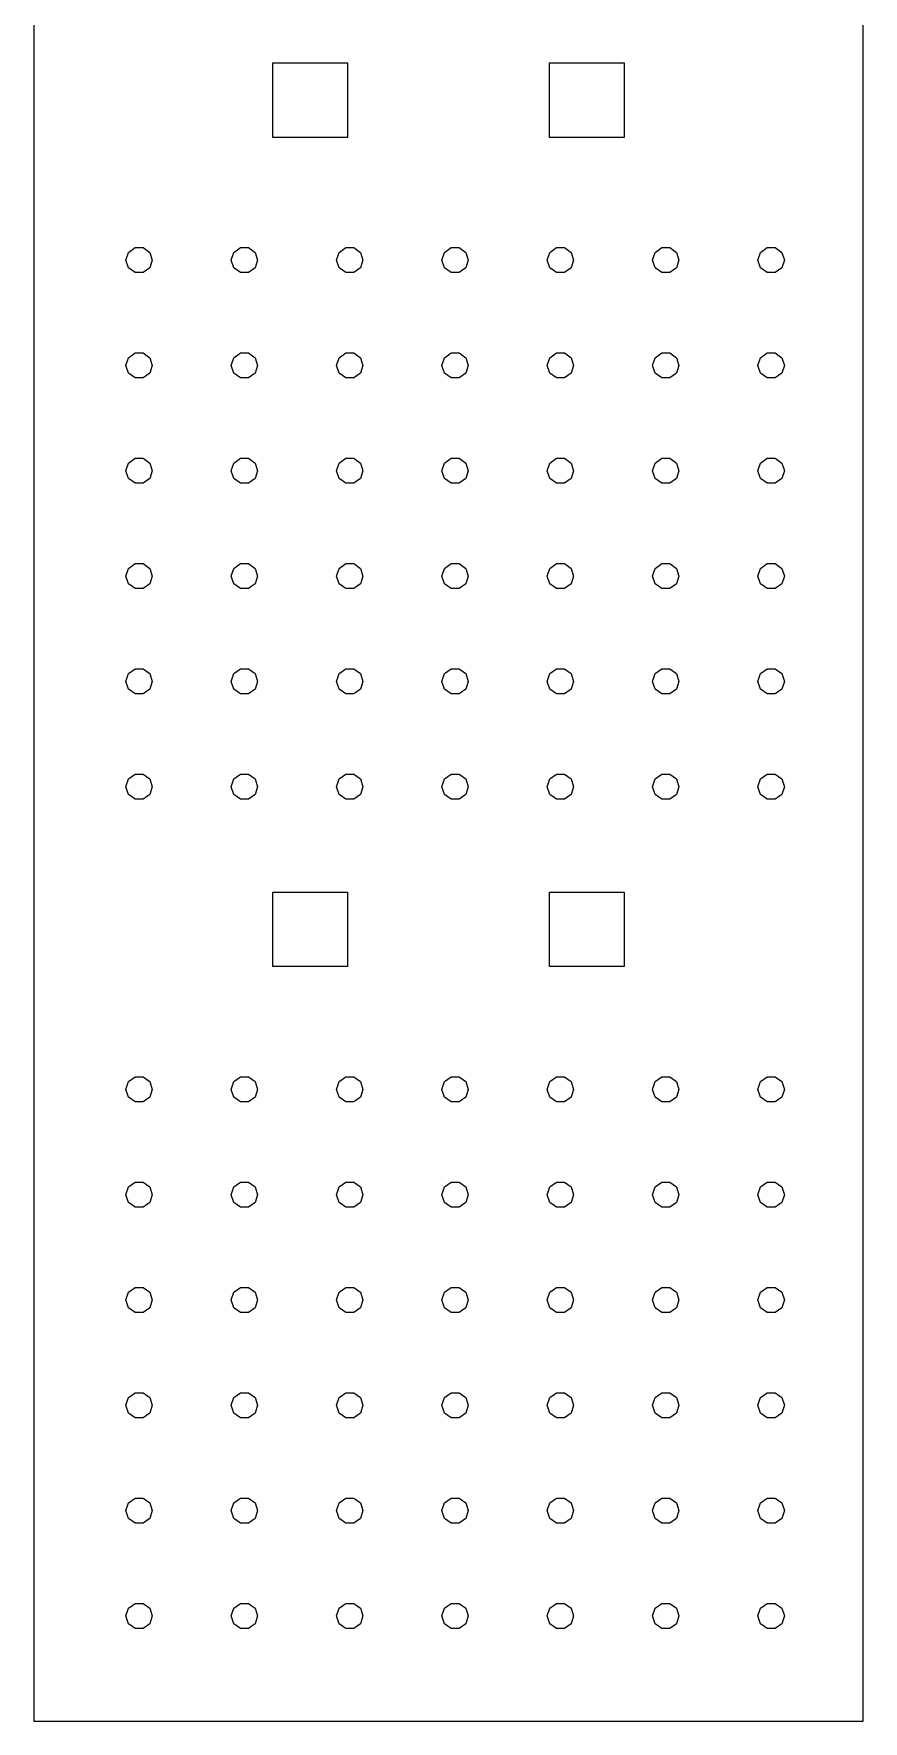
# Model space of a CAD drawing. Header units: metres. Extents: x 0 to 1158, y 0 to 1195.
# Drawn here: x 480 to 680, y 480 to 887 of the extents above; entities that cross this region are included whole.
import ezdxf

# ---------------------------------------------------------------- set-up
doc = ezdxf.new("R2010")
doc.units = ezdxf.units.M

msp = doc.modelspace()

# ---------------------------------------------------------------- linework, layer by layer
for p, q in [((480, 1180), (480, 480)), ((680, 480), (680, 1180)), ((537.667, 862), (537.667, 880)), ((537.667, 880), (555.667, 880)), ((555.667, 880), (555.667, 862)), ((604.333, 862), (604.333, 880)), ((604.333, 880), (622.333, 880)), ((622.333, 880), (622.333, 862)), ((555.667, 862), (537.667, 862)), ((622.333, 862), (604.333, 862)), ((502.831, 834.266), (504.419, 835.42)), ((504.419, 835.42), (506.381, 835.42)), ((506.381, 835.42), (507.969, 834.266)), ((528.231, 834.266), (529.819, 835.42)), ((529.819, 835.42), (531.781, 835.42)), ((531.781, 835.42), (533.369, 834.266)), ((553.631, 834.266), (555.219, 835.42)), ((555.219, 835.42), (557.181, 835.42)), ((557.181, 835.42), (558.769, 834.266)), ((579.031, 834.266), (580.619, 835.42)), ((580.619, 835.42), (582.581, 835.42)), ((582.581, 835.42), (584.169, 834.266)), ((604.431, 834.266), (606.019, 835.42)), ((606.019, 835.42), (607.981, 835.42)), ((607.981, 835.42), (609.569, 834.266)), ((629.831, 834.266), (631.419, 835.42)), ((631.419, 835.42), (633.381, 835.42)), ((633.381, 835.42), (634.969, 834.266)), ((655.231, 834.266), (656.819, 835.42)), ((656.819, 835.42), (658.781, 835.42)), ((658.781, 835.42), (660.369, 834.266)), ((502.225, 832.4), (502.831, 834.266)), ((502.831, 830.534), (502.225, 832.4)), ((504.419, 829.38), (502.831, 830.534)), ((507.969, 830.534), (506.381, 829.38)), ((507.969, 834.266), (508.575, 832.4)), ((508.575, 832.4), (507.969, 830.534)), ((527.625, 832.4), (528.231, 834.266)), ((528.231, 830.534), (527.625, 832.4)), ((529.819, 829.38), (528.231, 830.534)), ((533.369, 830.534), (531.781, 829.38)), ((533.369, 834.266), (533.975, 832.4)), ((533.975, 832.4), (533.369, 830.534)), ((553.025, 832.4), (553.631, 834.266)), ((553.631, 830.534), (553.025, 832.4)), ((555.219, 829.38), (553.631, 830.534)), ((558.769, 830.534), (557.181, 829.38)), ((558.769, 834.266), (559.375, 832.4)), ((559.375, 832.4), (558.769, 830.534)), ((578.425, 832.4), (579.031, 834.266)), ((579.031, 830.534), (578.425, 832.4)), ((580.619, 829.38), (579.031, 830.534)), ((584.169, 830.534), (582.581, 829.38)), ((584.169, 834.266), (584.775, 832.4)), ((584.775, 832.4), (584.169, 830.534)), ((603.825, 832.4), (604.431, 834.266)), ((604.431, 830.534), (603.825, 832.4)), ((606.019, 829.38), (604.431, 830.534)), ((609.569, 830.534), (607.981, 829.38)), ((609.569, 834.266), (610.175, 832.4)), ((610.175, 832.4), (609.569, 830.534)), ((629.225, 832.4), (629.831, 834.266)), ((629.831, 830.534), (629.225, 832.4)), ((631.419, 829.38), (629.831, 830.534)), ((634.969, 830.534), (633.381, 829.38)), ((634.969, 834.266), (635.575, 832.4)), ((635.575, 832.4), (634.969, 830.534)), ((654.625, 832.4), (655.231, 834.266)), ((655.231, 830.534), (654.625, 832.4)), ((656.819, 829.38), (655.231, 830.534)), ((660.369, 830.534), (658.781, 829.38)), ((660.369, 834.266), (660.975, 832.4)), ((660.975, 832.4), (660.369, 830.534)), ((506.381, 829.38), (504.419, 829.38)), ((531.781, 829.38), (529.819, 829.38)), ((557.181, 829.38), (555.219, 829.38)), ((582.581, 829.38), (580.619, 829.38)), ((607.981, 829.38), (606.019, 829.38)), ((633.381, 829.38), (631.419, 829.38)), ((658.781, 829.38), (656.819, 829.38)), ((502.831, 808.866), (504.419, 810.02)), ((504.419, 810.02), (506.381, 810.02)), ((506.381, 810.02), (507.969, 808.866)), ((528.231, 808.866), (529.819, 810.02)), ((529.819, 810.02), (531.781, 810.02)), ((531.781, 810.02), (533.369, 808.866)), ((553.631, 808.866), (555.219, 810.02)), ((555.219, 810.02), (557.181, 810.02)), ((557.181, 810.02), (558.769, 808.866)), ((579.031, 808.866), (580.619, 810.02)), ((580.619, 810.02), (582.581, 810.02)), ((582.581, 810.02), (584.169, 808.866)), ((604.431, 808.866), (606.019, 810.02)), ((606.019, 810.02), (607.981, 810.02)), ((607.981, 810.02), (609.569, 808.866)), ((629.831, 808.866), (631.419, 810.02)), ((631.419, 810.02), (633.381, 810.02)), ((633.381, 810.02), (634.969, 808.866)), ((655.231, 808.866), (656.819, 810.02)), ((656.819, 810.02), (658.781, 810.02)), ((658.781, 810.02), (660.369, 808.866)), ((502.225, 807), (502.831, 808.866)), ((502.831, 805.134), (502.225, 807)), ((507.969, 808.866), (508.575, 807)), ((508.575, 807), (507.969, 805.134)), ((527.625, 807), (528.231, 808.866)), ((528.231, 805.134), (527.625, 807)), ((533.369, 808.866), (533.975, 807)), ((533.975, 807), (533.369, 805.134)), ((553.025, 807), (553.631, 808.866)), ((553.631, 805.134), (553.025, 807)), ((558.769, 808.866), (559.375, 807)), ((559.375, 807), (558.769, 805.134)), ((578.425, 807), (579.031, 808.866)), ((579.031, 805.134), (578.425, 807)), ((584.169, 808.866), (584.775, 807)), ((584.775, 807), (584.169, 805.134)), ((603.825, 807), (604.431, 808.866)), ((604.431, 805.134), (603.825, 807)), ((609.569, 808.866), (610.175, 807)), ((610.175, 807), (609.569, 805.134)), ((629.225, 807), (629.831, 808.866)), ((629.831, 805.134), (629.225, 807)), ((634.969, 808.866), (635.575, 807)), ((635.575, 807), (634.969, 805.134)), ((654.625, 807), (655.231, 808.866)), ((655.231, 805.134), (654.625, 807)), ((660.369, 808.866), (660.975, 807)), ((660.975, 807), (660.369, 805.134)), ((504.419, 803.98), (502.831, 805.134)), ((506.381, 803.98), (504.419, 803.98)), ((507.969, 805.134), (506.381, 803.98)), ((529.819, 803.98), (528.231, 805.134)), ((531.781, 803.98), (529.819, 803.98)), ((533.369, 805.134), (531.781, 803.98)), ((555.219, 803.98), (553.631, 805.134)), ((557.181, 803.98), (555.219, 803.98)), ((558.769, 805.134), (557.181, 803.98)), ((580.619, 803.98), (579.031, 805.134)), ((582.581, 803.98), (580.619, 803.98)), ((584.169, 805.134), (582.581, 803.98)), ((606.019, 803.98), (604.431, 805.134)), ((607.981, 803.98), (606.019, 803.98)), ((609.569, 805.134), (607.981, 803.98)), ((631.419, 803.98), (629.831, 805.134)), ((633.381, 803.98), (631.419, 803.98)), ((634.969, 805.134), (633.381, 803.98)), ((656.819, 803.98), (655.231, 805.134)), ((658.781, 803.98), (656.819, 803.98)), ((660.369, 805.134), (658.781, 803.98)), ((502.225, 781.6), (502.831, 783.466)), ((502.831, 779.734), (502.225, 781.6)), ((502.831, 783.466), (504.419, 784.62)), ((504.419, 784.62), (506.381, 784.62)), ((506.381, 784.62), (507.969, 783.466)), ((507.969, 783.466), (508.575, 781.6)), ((508.575, 781.6), (507.969, 779.734)), ((527.625, 781.6), (528.231, 783.466)), ((528.231, 779.734), (527.625, 781.6)), ((528.231, 783.466), (529.819, 784.62)), ((529.819, 784.62), (531.781, 784.62)), ((531.781, 784.62), (533.369, 783.466)), ((533.369, 783.466), (533.975, 781.6)), ((533.975, 781.6), (533.369, 779.734)), ((553.025, 781.6), (553.631, 783.466)), ((553.631, 779.734), (553.025, 781.6)), ((553.631, 783.466), (555.219, 784.62)), ((555.219, 784.62), (557.181, 784.62)), ((557.181, 784.62), (558.769, 783.466)), ((558.769, 783.466), (559.375, 781.6)), ((559.375, 781.6), (558.769, 779.734)), ((578.425, 781.6), (579.031, 783.466)), ((579.031, 779.734), (578.425, 781.6)), ((579.031, 783.466), (580.619, 784.62)), ((580.619, 784.62), (582.581, 784.62)), ((582.581, 784.62), (584.169, 783.466)), ((584.169, 783.466), (584.775, 781.6)), ((584.775, 781.6), (584.169, 779.734)), ((603.825, 781.6), (604.431, 783.466)), ((604.431, 779.734), (603.825, 781.6)), ((604.431, 783.466), (606.019, 784.62)), ((606.019, 784.62), (607.981, 784.62)), ((607.981, 784.62), (609.569, 783.466)), ((609.569, 783.466), (610.175, 781.6)), ((610.175, 781.6), (609.569, 779.734)), ((629.225, 781.6), (629.831, 783.466)), ((629.831, 779.734), (629.225, 781.6)), ((629.831, 783.466), (631.419, 784.62)), ((631.419, 784.62), (633.381, 784.62)), ((633.381, 784.62), (634.969, 783.466)), ((634.969, 783.466), (635.575, 781.6)), ((635.575, 781.6), (634.969, 779.734)), ((654.625, 781.6), (655.231, 783.466)), ((655.231, 779.734), (654.625, 781.6)), ((655.231, 783.466), (656.819, 784.62)), ((656.819, 784.62), (658.781, 784.62)), ((658.781, 784.62), (660.369, 783.466)), ((660.369, 783.466), (660.975, 781.6)), ((660.975, 781.6), (660.369, 779.734)), ((504.419, 778.58), (502.831, 779.734)), ((506.381, 778.58), (504.419, 778.58)), ((507.969, 779.734), (506.381, 778.58)), ((529.819, 778.58), (528.231, 779.734)), ((531.781, 778.58), (529.819, 778.58)), ((533.369, 779.734), (531.781, 778.58)), ((555.219, 778.58), (553.631, 779.734)), ((557.181, 778.58), (555.219, 778.58)), ((558.769, 779.734), (557.181, 778.58)), ((580.619, 778.58), (579.031, 779.734)), ((582.581, 778.58), (580.619, 778.58)), ((584.169, 779.734), (582.581, 778.58)), ((606.019, 778.58), (604.431, 779.734)), ((607.981, 778.58), (606.019, 778.58)), ((609.569, 779.734), (607.981, 778.58)), ((631.419, 778.58), (629.831, 779.734)), ((633.381, 778.58), (631.419, 778.58)), ((634.969, 779.734), (633.381, 778.58)), ((656.819, 778.58), (655.231, 779.734)), ((658.781, 778.58), (656.819, 778.58)), ((660.369, 779.734), (658.781, 778.58)), ((502.225, 756.2), (502.831, 758.066)), ((502.831, 758.066), (504.419, 759.22)), ((504.419, 759.22), (506.381, 759.22)), ((506.381, 759.22), (507.969, 758.066)), ((507.969, 758.066), (508.575, 756.2)), ((527.625, 756.2), (528.231, 758.066)), ((528.231, 758.066), (529.819, 759.22)), ((529.819, 759.22), (531.781, 759.22)), ((531.781, 759.22), (533.369, 758.066)), ((533.369, 758.066), (533.975, 756.2)), ((553.025, 756.2), (553.631, 758.066)), ((553.631, 758.066), (555.219, 759.22)), ((555.219, 759.22), (557.181, 759.22)), ((557.181, 759.22), (558.769, 758.066)), ((558.769, 758.066), (559.375, 756.2)), ((578.425, 756.2), (579.031, 758.066)), ((579.031, 758.066), (580.619, 759.22)), ((580.619, 759.22), (582.581, 759.22)), ((582.581, 759.22), (584.169, 758.066)), ((584.169, 758.066), (584.775, 756.2)), ((603.825, 756.2), (604.431, 758.066)), ((604.431, 758.066), (606.019, 759.22)), ((606.019, 759.22), (607.981, 759.22)), ((607.981, 759.22), (609.569, 758.066)), ((609.569, 758.066), (610.175, 756.2)), ((629.225, 756.2), (629.831, 758.066)), ((629.831, 758.066), (631.419, 759.22)), ((631.419, 759.22), (633.381, 759.22)), ((633.381, 759.22), (634.969, 758.066)), ((634.969, 758.066), (635.575, 756.2)), ((654.625, 756.2), (655.231, 758.066)), ((655.231, 758.066), (656.819, 759.22)), ((656.819, 759.22), (658.781, 759.22)), ((658.781, 759.22), (660.369, 758.066)), ((660.369, 758.066), (660.975, 756.2)), ((502.831, 754.334), (502.225, 756.2)), ((504.419, 753.18), (502.831, 754.334)), ((506.381, 753.18), (504.419, 753.18)), ((507.969, 754.334), (506.381, 753.18)), ((508.575, 756.2), (507.969, 754.334)), ((528.231, 754.334), (527.625, 756.2)), ((529.819, 753.18), (528.231, 754.334)), ((531.781, 753.18), (529.819, 753.18)), ((533.369, 754.334), (531.781, 753.18)), ((533.975, 756.2), (533.369, 754.334)), ((553.631, 754.334), (553.025, 756.2)), ((555.219, 753.18), (553.631, 754.334)), ((557.181, 753.18), (555.219, 753.18)), ((558.769, 754.334), (557.181, 753.18)), ((559.375, 756.2), (558.769, 754.334)), ((579.031, 754.334), (578.425, 756.2)), ((580.619, 753.18), (579.031, 754.334)), ((582.581, 753.18), (580.619, 753.18)), ((584.169, 754.334), (582.581, 753.18)), ((584.775, 756.2), (584.169, 754.334)), ((604.431, 754.334), (603.825, 756.2)), ((606.019, 753.18), (604.431, 754.334)), ((607.981, 753.18), (606.019, 753.18)), ((609.569, 754.334), (607.981, 753.18)), ((610.175, 756.2), (609.569, 754.334)), ((629.831, 754.334), (629.225, 756.2)), ((631.419, 753.18), (629.831, 754.334)), ((633.381, 753.18), (631.419, 753.18)), ((634.969, 754.334), (633.381, 753.18)), ((635.575, 756.2), (634.969, 754.334)), ((655.231, 754.334), (654.625, 756.2)), ((656.819, 753.18), (655.231, 754.334)), ((658.781, 753.18), (656.819, 753.18)), ((660.369, 754.334), (658.781, 753.18)), ((660.975, 756.2), (660.369, 754.334)), ((502.225, 730.8), (502.831, 732.666)), ((502.831, 732.666), (504.419, 733.82)), ((504.419, 733.82), (506.381, 733.82)), ((506.381, 733.82), (507.969, 732.666)), ((507.969, 732.666), (508.575, 730.8)), ((527.625, 730.8), (528.231, 732.666)), ((528.231, 732.666), (529.819, 733.82)), ((529.819, 733.82), (531.781, 733.82)), ((531.781, 733.82), (533.369, 732.666)), ((533.369, 732.666), (533.975, 730.8)), ((553.025, 730.8), (553.631, 732.666)), ((553.631, 732.666), (555.219, 733.82)), ((555.219, 733.82), (557.181, 733.82)), ((557.181, 733.82), (558.769, 732.666)), ((558.769, 732.666), (559.375, 730.8)), ((578.425, 730.8), (579.031, 732.666)), ((579.031, 732.666), (580.619, 733.82)), ((580.619, 733.82), (582.581, 733.82)), ((582.581, 733.82), (584.169, 732.666)), ((584.169, 732.666), (584.775, 730.8)), ((603.825, 730.8), (604.431, 732.666)), ((604.431, 732.666), (606.019, 733.82)), ((606.019, 733.82), (607.981, 733.82)), ((607.981, 733.82), (609.569, 732.666)), ((609.569, 732.666), (610.175, 730.8)), ((629.225, 730.8), (629.831, 732.666)), ((629.831, 732.666), (631.419, 733.82)), ((631.419, 733.82), (633.381, 733.82)), ((633.381, 733.82), (634.969, 732.666)), ((634.969, 732.666), (635.575, 730.8)), ((654.625, 730.8), (655.231, 732.666)), ((655.231, 732.666), (656.819, 733.82)), ((656.819, 733.82), (658.781, 733.82)), ((658.781, 733.82), (660.369, 732.666)), ((660.369, 732.666), (660.975, 730.8)), ((502.831, 728.934), (502.225, 730.8)), ((504.419, 727.78), (502.831, 728.934)), ((507.969, 728.934), (506.381, 727.78)), ((508.575, 730.8), (507.969, 728.934)), ((528.231, 728.934), (527.625, 730.8)), ((529.819, 727.78), (528.231, 728.934)), ((533.369, 728.934), (531.781, 727.78)), ((533.975, 730.8), (533.369, 728.934)), ((553.631, 728.934), (553.025, 730.8)), ((555.219, 727.78), (553.631, 728.934)), ((558.769, 728.934), (557.181, 727.78)), ((559.375, 730.8), (558.769, 728.934)), ((579.031, 728.934), (578.425, 730.8)), ((580.619, 727.78), (579.031, 728.934)), ((584.169, 728.934), (582.581, 727.78)), ((584.775, 730.8), (584.169, 728.934)), ((604.431, 728.934), (603.825, 730.8)), ((606.019, 727.78), (604.431, 728.934)), ((609.569, 728.934), (607.981, 727.78)), ((610.175, 730.8), (609.569, 728.934)), ((629.831, 728.934), (629.225, 730.8)), ((631.419, 727.78), (629.831, 728.934)), ((634.969, 728.934), (633.381, 727.78)), ((635.575, 730.8), (634.969, 728.934)), ((655.231, 728.934), (654.625, 730.8)), ((656.819, 727.78), (655.231, 728.934)), ((660.369, 728.934), (658.781, 727.78)), ((660.975, 730.8), (660.369, 728.934)), ((506.381, 727.78), (504.419, 727.78)), ((531.781, 727.78), (529.819, 727.78)), ((557.181, 727.78), (555.219, 727.78)), ((582.581, 727.78), (580.619, 727.78)), ((607.981, 727.78), (606.019, 727.78)), ((633.381, 727.78), (631.419, 727.78)), ((658.781, 727.78), (656.819, 727.78)), ((502.831, 707.266), (504.419, 708.42)), ((504.419, 708.42), (506.381, 708.42)), ((506.381, 708.42), (507.969, 707.266)), ((528.231, 707.266), (529.819, 708.42)), ((529.819, 708.42), (531.781, 708.42)), ((531.781, 708.42), (533.369, 707.266)), ((553.631, 707.266), (555.219, 708.42)), ((555.219, 708.42), (557.181, 708.42)), ((557.181, 708.42), (558.769, 707.266)), ((579.031, 707.266), (580.619, 708.42)), ((580.619, 708.42), (582.581, 708.42)), ((582.581, 708.42), (584.169, 707.266)), ((604.431, 707.266), (606.019, 708.42)), ((606.019, 708.42), (607.981, 708.42)), ((607.981, 708.42), (609.569, 707.266)), ((629.831, 707.266), (631.419, 708.42)), ((631.419, 708.42), (633.381, 708.42)), ((633.381, 708.42), (634.969, 707.266)), ((655.231, 707.266), (656.819, 708.42)), ((656.819, 708.42), (658.781, 708.42)), ((658.781, 708.42), (660.369, 707.266)), ((502.225, 705.4), (502.831, 707.266)), ((502.831, 703.534), (502.225, 705.4)), ((507.969, 707.266), (508.575, 705.4)), ((508.575, 705.4), (507.969, 703.534)), ((527.625, 705.4), (528.231, 707.266)), ((528.231, 703.534), (527.625, 705.4)), ((533.369, 707.266), (533.975, 705.4)), ((533.975, 705.4), (533.369, 703.534)), ((553.025, 705.4), (553.631, 707.266)), ((553.631, 703.534), (553.025, 705.4)), ((558.769, 707.266), (559.375, 705.4)), ((559.375, 705.4), (558.769, 703.534)), ((578.425, 705.4), (579.031, 707.266)), ((579.031, 703.534), (578.425, 705.4)), ((584.169, 707.266), (584.775, 705.4)), ((584.775, 705.4), (584.169, 703.534)), ((603.825, 705.4), (604.431, 707.266)), ((604.431, 703.534), (603.825, 705.4)), ((609.569, 707.266), (610.175, 705.4)), ((610.175, 705.4), (609.569, 703.534)), ((629.225, 705.4), (629.831, 707.266)), ((629.831, 703.534), (629.225, 705.4)), ((634.969, 707.266), (635.575, 705.4)), ((635.575, 705.4), (634.969, 703.534)), ((654.625, 705.4), (655.231, 707.266)), ((655.231, 703.534), (654.625, 705.4)), ((660.369, 707.266), (660.975, 705.4)), ((660.975, 705.4), (660.369, 703.534)), ((504.419, 702.38), (502.831, 703.534)), ((506.381, 702.38), (504.419, 702.38)), ((507.969, 703.534), (506.381, 702.38)), ((529.819, 702.38), (528.231, 703.534)), ((531.781, 702.38), (529.819, 702.38)), ((533.369, 703.534), (531.781, 702.38)), ((555.219, 702.38), (553.631, 703.534)), ((557.181, 702.38), (555.219, 702.38)), ((558.769, 703.534), (557.181, 702.38)), ((580.619, 702.38), (579.031, 703.534)), ((582.581, 702.38), (580.619, 702.38)), ((584.169, 703.534), (582.581, 702.38)), ((606.019, 702.38), (604.431, 703.534)), ((607.981, 702.38), (606.019, 702.38)), ((609.569, 703.534), (607.981, 702.38)), ((631.419, 702.38), (629.831, 703.534)), ((633.381, 702.38), (631.419, 702.38)), ((634.969, 703.534), (633.381, 702.38)), ((656.819, 702.38), (655.231, 703.534)), ((658.781, 702.38), (656.819, 702.38)), ((660.369, 703.534), (658.781, 702.38)), ((537.667, 662), (537.667, 680)), ((537.667, 680), (555.667, 680)), ((555.667, 680), (555.667, 662)), ((604.333, 662), (604.333, 680)), ((604.333, 680), (622.333, 680)), ((622.333, 680), (622.333, 662)), ((555.667, 662), (537.667, 662)), ((622.333, 662), (604.333, 662)), ((502.831, 634.266), (504.419, 635.42)), ((504.419, 635.42), (506.381, 635.42)), ((506.381, 635.42), (507.969, 634.266)), ((528.231, 634.266), (529.819, 635.42)), ((529.819, 635.42), (531.781, 635.42)), ((531.781, 635.42), (533.369, 634.266)), ((553.631, 634.266), (555.219, 635.42)), ((555.219, 635.42), (557.181, 635.42)), ((557.181, 635.42), (558.769, 634.266)), ((579.031, 634.266), (580.619, 635.42)), ((580.619, 635.42), (582.581, 635.42)), ((582.581, 635.42), (584.169, 634.266)), ((604.431, 634.266), (606.019, 635.42)), ((606.019, 635.42), (607.981, 635.42)), ((607.981, 635.42), (609.569, 634.266)), ((629.831, 634.266), (631.419, 635.42)), ((631.419, 635.42), (633.381, 635.42)), ((633.381, 635.42), (634.969, 634.266)), ((655.231, 634.266), (656.819, 635.42)), ((656.819, 635.42), (658.781, 635.42)), ((658.781, 635.42), (660.369, 634.266)), ((502.225, 632.4), (502.831, 634.266)), ((502.831, 630.534), (502.225, 632.4)), ((507.969, 634.266), (508.575, 632.4)), ((508.575, 632.4), (507.969, 630.534)), ((527.625, 632.4), (528.231, 634.266)), ((528.231, 630.534), (527.625, 632.4)), ((533.369, 634.266), (533.975, 632.4)), ((533.975, 632.4), (533.369, 630.534)), ((553.025, 632.4), (553.631, 634.266)), ((553.631, 630.534), (553.025, 632.4)), ((558.769, 634.266), (559.375, 632.4)), ((559.375, 632.4), (558.769, 630.534)), ((578.425, 632.4), (579.031, 634.266)), ((579.031, 630.534), (578.425, 632.4)), ((584.169, 634.266), (584.775, 632.4)), ((584.775, 632.4), (584.169, 630.534)), ((603.825, 632.4), (604.431, 634.266)), ((604.431, 630.534), (603.825, 632.4)), ((609.569, 634.266), (610.175, 632.4)), ((610.175, 632.4), (609.569, 630.534)), ((629.225, 632.4), (629.831, 634.266)), ((629.831, 630.534), (629.225, 632.4)), ((634.969, 634.266), (635.575, 632.4)), ((635.575, 632.4), (634.969, 630.534)), ((654.625, 632.4), (655.231, 634.266)), ((655.231, 630.534), (654.625, 632.4)), ((660.369, 634.266), (660.975, 632.4)), ((660.975, 632.4), (660.369, 630.534)), ((504.419, 629.38), (502.831, 630.534)), ((506.381, 629.38), (504.419, 629.38)), ((507.969, 630.534), (506.381, 629.38)), ((529.819, 629.38), (528.231, 630.534)), ((531.781, 629.38), (529.819, 629.38)), ((533.369, 630.534), (531.781, 629.38)), ((555.219, 629.38), (553.631, 630.534)), ((557.181, 629.38), (555.219, 629.38)), ((558.769, 630.534), (557.181, 629.38)), ((580.619, 629.38), (579.031, 630.534)), ((582.581, 629.38), (580.619, 629.38)), ((584.169, 630.534), (582.581, 629.38)), ((606.019, 629.38), (604.431, 630.534)), ((607.981, 629.38), (606.019, 629.38)), ((609.569, 630.534), (607.981, 629.38)), ((631.419, 629.38), (629.831, 630.534)), ((633.381, 629.38), (631.419, 629.38)), ((634.969, 630.534), (633.381, 629.38)), ((656.819, 629.38), (655.231, 630.534)), ((658.781, 629.38), (656.819, 629.38)), ((660.369, 630.534), (658.781, 629.38)), ((502.225, 607), (502.831, 608.866)), ((502.831, 605.134), (502.225, 607)), ((502.831, 608.866), (504.419, 610.02)), ((504.419, 610.02), (506.381, 610.02)), ((506.381, 610.02), (507.969, 608.866)), ((507.969, 608.866), (508.575, 607)), ((508.575, 607), (507.969, 605.134)), ((527.625, 607), (528.231, 608.866)), ((528.231, 605.134), (527.625, 607)), ((528.231, 608.866), (529.819, 610.02)), ((529.819, 610.02), (531.781, 610.02)), ((531.781, 610.02), (533.369, 608.866)), ((533.369, 608.866), (533.975, 607)), ((533.975, 607), (533.369, 605.134)), ((553.025, 607), (553.631, 608.866)), ((553.631, 605.134), (553.025, 607)), ((553.631, 608.866), (555.219, 610.02)), ((555.219, 610.02), (557.181, 610.02)), ((557.181, 610.02), (558.769, 608.866)), ((558.769, 608.866), (559.375, 607)), ((559.375, 607), (558.769, 605.134)), ((578.425, 607), (579.031, 608.866)), ((579.031, 605.134), (578.425, 607)), ((579.031, 608.866), (580.619, 610.02)), ((580.619, 610.02), (582.581, 610.02)), ((582.581, 610.02), (584.169, 608.866)), ((584.169, 608.866), (584.775, 607)), ((584.775, 607), (584.169, 605.134)), ((603.825, 607), (604.431, 608.866)), ((604.431, 605.134), (603.825, 607)), ((604.431, 608.866), (606.019, 610.02)), ((606.019, 610.02), (607.981, 610.02)), ((607.981, 610.02), (609.569, 608.866)), ((609.569, 608.866), (610.175, 607)), ((610.175, 607), (609.569, 605.134)), ((629.225, 607), (629.831, 608.866)), ((629.831, 605.134), (629.225, 607)), ((629.831, 608.866), (631.419, 610.02)), ((631.419, 610.02), (633.381, 610.02)), ((633.381, 610.02), (634.969, 608.866)), ((634.969, 608.866), (635.575, 607)), ((635.575, 607), (634.969, 605.134)), ((654.625, 607), (655.231, 608.866)), ((655.231, 605.134), (654.625, 607)), ((655.231, 608.866), (656.819, 610.02)), ((656.819, 610.02), (658.781, 610.02)), ((658.781, 610.02), (660.369, 608.866)), ((660.369, 608.866), (660.975, 607)), ((660.975, 607), (660.369, 605.134)), ((504.419, 603.98), (502.831, 605.134)), ((506.381, 603.98), (504.419, 603.98)), ((507.969, 605.134), (506.381, 603.98)), ((529.819, 603.98), (528.231, 605.134)), ((531.781, 603.98), (529.819, 603.98)), ((533.369, 605.134), (531.781, 603.98)), ((555.219, 603.98), (553.631, 605.134)), ((557.181, 603.98), (555.219, 603.98)), ((558.769, 605.134), (557.181, 603.98)), ((580.619, 603.98), (579.031, 605.134)), ((582.581, 603.98), (580.619, 603.98)), ((584.169, 605.134), (582.581, 603.98)), ((606.019, 603.98), (604.431, 605.134)), ((607.981, 603.98), (606.019, 603.98)), ((609.569, 605.134), (607.981, 603.98)), ((631.419, 603.98), (629.831, 605.134)), ((633.381, 603.98), (631.419, 603.98)), ((634.969, 605.134), (633.381, 603.98)), ((656.819, 603.98), (655.231, 605.134)), ((658.781, 603.98), (656.819, 603.98)), ((660.369, 605.134), (658.781, 603.98)), ((502.225, 581.6), (502.831, 583.466)), ((502.831, 583.466), (504.419, 584.62)), ((504.419, 584.62), (506.381, 584.62)), ((506.381, 584.62), (507.969, 583.466)), ((507.969, 583.466), (508.575, 581.6)), ((527.625, 581.6), (528.231, 583.466)), ((528.231, 583.466), (529.819, 584.62)), ((529.819, 584.62), (531.781, 584.62)), ((531.781, 584.62), (533.369, 583.466)), ((533.369, 583.466), (533.975, 581.6)), ((553.025, 581.6), (553.631, 583.466)), ((553.631, 583.466), (555.219, 584.62)), ((555.219, 584.62), (557.181, 584.62)), ((557.181, 584.62), (558.769, 583.466)), ((558.769, 583.466), (559.375, 581.6)), ((578.425, 581.6), (579.031, 583.466)), ((579.031, 583.466), (580.619, 584.62)), ((580.619, 584.62), (582.581, 584.62)), ((582.581, 584.62), (584.169, 583.466)), ((584.169, 583.466), (584.775, 581.6)), ((603.825, 581.6), (604.431, 583.466)), ((604.431, 583.466), (606.019, 584.62)), ((606.019, 584.62), (607.981, 584.62)), ((607.981, 584.62), (609.569, 583.466)), ((609.569, 583.466), (610.175, 581.6)), ((629.225, 581.6), (629.831, 583.466)), ((629.831, 583.466), (631.419, 584.62)), ((631.419, 584.62), (633.381, 584.62)), ((633.381, 584.62), (634.969, 583.466)), ((634.969, 583.466), (635.575, 581.6)), ((654.625, 581.6), (655.231, 583.466)), ((655.231, 583.466), (656.819, 584.62)), ((656.819, 584.62), (658.781, 584.62)), ((658.781, 584.62), (660.369, 583.466)), ((660.369, 583.466), (660.975, 581.6)), ((502.831, 579.734), (502.225, 581.6)), ((504.419, 578.58), (502.831, 579.734)), ((506.381, 578.58), (504.419, 578.58)), ((507.969, 579.734), (506.381, 578.58)), ((508.575, 581.6), (507.969, 579.734)), ((528.231, 579.734), (527.625, 581.6)), ((529.819, 578.58), (528.231, 579.734)), ((531.781, 578.58), (529.819, 578.58)), ((533.369, 579.734), (531.781, 578.58)), ((533.975, 581.6), (533.369, 579.734)), ((553.631, 579.734), (553.025, 581.6)), ((555.219, 578.58), (553.631, 579.734)), ((557.181, 578.58), (555.219, 578.58)), ((558.769, 579.734), (557.181, 578.58)), ((559.375, 581.6), (558.769, 579.734)), ((579.031, 579.734), (578.425, 581.6)), ((580.619, 578.58), (579.031, 579.734)), ((582.581, 578.58), (580.619, 578.58)), ((584.169, 579.734), (582.581, 578.58)), ((584.775, 581.6), (584.169, 579.734)), ((604.431, 579.734), (603.825, 581.6)), ((606.019, 578.58), (604.431, 579.734)), ((607.981, 578.58), (606.019, 578.58)), ((609.569, 579.734), (607.981, 578.58)), ((610.175, 581.6), (609.569, 579.734)), ((629.831, 579.734), (629.225, 581.6)), ((631.419, 578.58), (629.831, 579.734)), ((633.381, 578.58), (631.419, 578.58)), ((634.969, 579.734), (633.381, 578.58)), ((635.575, 581.6), (634.969, 579.734)), ((655.231, 579.734), (654.625, 581.6)), ((656.819, 578.58), (655.231, 579.734)), ((658.781, 578.58), (656.819, 578.58)), ((660.369, 579.734), (658.781, 578.58)), ((660.975, 581.6), (660.369, 579.734)), ((502.225, 556.2), (502.831, 558.066)), ((502.831, 558.066), (504.419, 559.22)), ((504.419, 559.22), (506.381, 559.22)), ((506.381, 559.22), (507.969, 558.066)), ((507.969, 558.066), (508.575, 556.2)), ((527.625, 556.2), (528.231, 558.066)), ((528.231, 558.066), (529.819, 559.22)), ((529.819, 559.22), (531.781, 559.22)), ((531.781, 559.22), (533.369, 558.066)), ((533.369, 558.066), (533.975, 556.2)), ((553.025, 556.2), (553.631, 558.066)), ((553.631, 558.066), (555.219, 559.22)), ((555.219, 559.22), (557.181, 559.22)), ((557.181, 559.22), (558.769, 558.066)), ((558.769, 558.066), (559.375, 556.2)), ((578.425, 556.2), (579.031, 558.066)), ((579.031, 558.066), (580.619, 559.22)), ((580.619, 559.22), (582.581, 559.22)), ((582.581, 559.22), (584.169, 558.066)), ((584.169, 558.066), (584.775, 556.2)), ((603.825, 556.2), (604.431, 558.066)), ((604.431, 558.066), (606.019, 559.22)), ((606.019, 559.22), (607.981, 559.22)), ((607.981, 559.22), (609.569, 558.066)), ((609.569, 558.066), (610.175, 556.2)), ((629.225, 556.2), (629.831, 558.066)), ((629.831, 558.066), (631.419, 559.22)), ((631.419, 559.22), (633.381, 559.22)), ((633.381, 559.22), (634.969, 558.066)), ((634.969, 558.066), (635.575, 556.2)), ((654.625, 556.2), (655.231, 558.066)), ((655.231, 558.066), (656.819, 559.22)), ((656.819, 559.22), (658.781, 559.22)), ((658.781, 559.22), (660.369, 558.066)), ((660.369, 558.066), (660.975, 556.2)), ((502.831, 554.334), (502.225, 556.2)), ((504.419, 553.18), (502.831, 554.334)), ((507.969, 554.334), (506.381, 553.18)), ((508.575, 556.2), (507.969, 554.334)), ((528.231, 554.334), (527.625, 556.2)), ((529.819, 553.18), (528.231, 554.334)), ((533.369, 554.334), (531.781, 553.18)), ((533.975, 556.2), (533.369, 554.334)), ((553.631, 554.334), (553.025, 556.2)), ((555.219, 553.18), (553.631, 554.334)), ((558.769, 554.334), (557.181, 553.18)), ((559.375, 556.2), (558.769, 554.334)), ((579.031, 554.334), (578.425, 556.2)), ((580.619, 553.18), (579.031, 554.334)), ((584.169, 554.334), (582.581, 553.18)), ((584.775, 556.2), (584.169, 554.334)), ((604.431, 554.334), (603.825, 556.2)), ((606.019, 553.18), (604.431, 554.334)), ((609.569, 554.334), (607.981, 553.18)), ((610.175, 556.2), (609.569, 554.334)), ((629.831, 554.334), (629.225, 556.2)), ((631.419, 553.18), (629.831, 554.334)), ((634.969, 554.334), (633.381, 553.18)), ((635.575, 556.2), (634.969, 554.334)), ((655.231, 554.334), (654.625, 556.2)), ((656.819, 553.18), (655.231, 554.334)), ((660.369, 554.334), (658.781, 553.18)), ((660.975, 556.2), (660.369, 554.334)), ((506.381, 553.18), (504.419, 553.18)), ((531.781, 553.18), (529.819, 553.18)), ((557.181, 553.18), (555.219, 553.18)), ((582.581, 553.18), (580.619, 553.18)), ((607.981, 553.18), (606.019, 553.18)), ((633.381, 553.18), (631.419, 553.18)), ((658.781, 553.18), (656.819, 553.18)), ((502.831, 532.666), (504.419, 533.82)), ((504.419, 533.82), (506.381, 533.82)), ((506.381, 533.82), (507.969, 532.666)), ((528.231, 532.666), (529.819, 533.82)), ((529.819, 533.82), (531.781, 533.82)), ((531.781, 533.82), (533.369, 532.666)), ((553.631, 532.666), (555.219, 533.82)), ((555.219, 533.82), (557.181, 533.82)), ((557.181, 533.82), (558.769, 532.666)), ((579.031, 532.666), (580.619, 533.82)), ((580.619, 533.82), (582.581, 533.82)), ((582.581, 533.82), (584.169, 532.666)), ((604.431, 532.666), (606.019, 533.82)), ((606.019, 533.82), (607.981, 533.82)), ((607.981, 533.82), (609.569, 532.666)), ((629.831, 532.666), (631.419, 533.82)), ((631.419, 533.82), (633.381, 533.82)), ((633.381, 533.82), (634.969, 532.666)), ((655.231, 532.666), (656.819, 533.82)), ((656.819, 533.82), (658.781, 533.82)), ((658.781, 533.82), (660.369, 532.666)), ((502.225, 530.8), (502.831, 532.666)), ((502.831, 528.934), (502.225, 530.8)), ((507.969, 532.666), (508.575, 530.8)), ((508.575, 530.8), (507.969, 528.934)), ((527.625, 530.8), (528.231, 532.666)), ((528.231, 528.934), (527.625, 530.8)), ((533.369, 532.666), (533.975, 530.8)), ((533.975, 530.8), (533.369, 528.934)), ((553.025, 530.8), (553.631, 532.666)), ((553.631, 528.934), (553.025, 530.8)), ((558.769, 532.666), (559.375, 530.8)), ((559.375, 530.8), (558.769, 528.934)), ((578.425, 530.8), (579.031, 532.666)), ((579.031, 528.934), (578.425, 530.8)), ((584.169, 532.666), (584.775, 530.8)), ((584.775, 530.8), (584.169, 528.934)), ((603.825, 530.8), (604.431, 532.666)), ((604.431, 528.934), (603.825, 530.8)), ((609.569, 532.666), (610.175, 530.8)), ((610.175, 530.8), (609.569, 528.934)), ((629.225, 530.8), (629.831, 532.666)), ((629.831, 528.934), (629.225, 530.8)), ((634.969, 532.666), (635.575, 530.8)), ((635.575, 530.8), (634.969, 528.934)), ((654.625, 530.8), (655.231, 532.666)), ((655.231, 528.934), (654.625, 530.8)), ((660.369, 532.666), (660.975, 530.8)), ((660.975, 530.8), (660.369, 528.934)), ((504.419, 527.78), (502.831, 528.934)), ((506.381, 527.78), (504.419, 527.78)), ((507.969, 528.934), (506.381, 527.78)), ((529.819, 527.78), (528.231, 528.934)), ((531.781, 527.78), (529.819, 527.78)), ((533.369, 528.934), (531.781, 527.78)), ((555.219, 527.78), (553.631, 528.934)), ((557.181, 527.78), (555.219, 527.78)), ((558.769, 528.934), (557.181, 527.78)), ((580.619, 527.78), (579.031, 528.934)), ((582.581, 527.78), (580.619, 527.78)), ((584.169, 528.934), (582.581, 527.78)), ((606.019, 527.78), (604.431, 528.934)), ((607.981, 527.78), (606.019, 527.78)), ((609.569, 528.934), (607.981, 527.78)), ((631.419, 527.78), (629.831, 528.934)), ((633.381, 527.78), (631.419, 527.78)), ((634.969, 528.934), (633.381, 527.78)), ((656.819, 527.78), (655.231, 528.934)), ((658.781, 527.78), (656.819, 527.78)), ((660.369, 528.934), (658.781, 527.78)), ((502.225, 505.4), (502.831, 507.266)), ((502.831, 503.534), (502.225, 505.4)), ((502.831, 507.266), (504.419, 508.42)), ((504.419, 508.42), (506.381, 508.42)), ((506.381, 508.42), (507.969, 507.266)), ((507.969, 507.266), (508.575, 505.4)), ((508.575, 505.4), (507.969, 503.534)), ((527.625, 505.4), (528.231, 507.266)), ((528.231, 503.534), (527.625, 505.4)), ((528.231, 507.266), (529.819, 508.42)), ((529.819, 508.42), (531.781, 508.42)), ((531.781, 508.42), (533.369, 507.266)), ((533.369, 507.266), (533.975, 505.4)), ((533.975, 505.4), (533.369, 503.534)), ((553.025, 505.4), (553.631, 507.266)), ((553.631, 503.534), (553.025, 505.4)), ((553.631, 507.266), (555.219, 508.42)), ((555.219, 508.42), (557.181, 508.42)), ((557.181, 508.42), (558.769, 507.266)), ((558.769, 507.266), (559.375, 505.4)), ((559.375, 505.4), (558.769, 503.534)), ((578.425, 505.4), (579.031, 507.266)), ((579.031, 503.534), (578.425, 505.4)), ((579.031, 507.266), (580.619, 508.42)), ((580.619, 508.42), (582.581, 508.42)), ((582.581, 508.42), (584.169, 507.266)), ((584.169, 507.266), (584.775, 505.4)), ((584.775, 505.4), (584.169, 503.534)), ((603.825, 505.4), (604.431, 507.266)), ((604.431, 503.534), (603.825, 505.4)), ((604.431, 507.266), (606.019, 508.42)), ((606.019, 508.42), (607.981, 508.42)), ((607.981, 508.42), (609.569, 507.266)), ((609.569, 507.266), (610.175, 505.4)), ((610.175, 505.4), (609.569, 503.534)), ((629.225, 505.4), (629.831, 507.266)), ((629.831, 503.534), (629.225, 505.4)), ((629.831, 507.266), (631.419, 508.42)), ((631.419, 508.42), (633.381, 508.42)), ((633.381, 508.42), (634.969, 507.266)), ((634.969, 507.266), (635.575, 505.4)), ((635.575, 505.4), (634.969, 503.534)), ((654.625, 505.4), (655.231, 507.266)), ((655.231, 503.534), (654.625, 505.4)), ((655.231, 507.266), (656.819, 508.42)), ((656.819, 508.42), (658.781, 508.42)), ((658.781, 508.42), (660.369, 507.266)), ((660.369, 507.266), (660.975, 505.4)), ((660.975, 505.4), (660.369, 503.534)), ((504.419, 502.38), (502.831, 503.534)), ((506.381, 502.38), (504.419, 502.38)), ((507.969, 503.534), (506.381, 502.38)), ((529.819, 502.38), (528.231, 503.534)), ((531.781, 502.38), (529.819, 502.38)), ((533.369, 503.534), (531.781, 502.38)), ((555.219, 502.38), (553.631, 503.534)), ((557.181, 502.38), (555.219, 502.38)), ((558.769, 503.534), (557.181, 502.38)), ((580.619, 502.38), (579.031, 503.534)), ((582.581, 502.38), (580.619, 502.38)), ((584.169, 503.534), (582.581, 502.38)), ((606.019, 502.38), (604.431, 503.534)), ((607.981, 502.38), (606.019, 502.38)), ((609.569, 503.534), (607.981, 502.38)), ((631.419, 502.38), (629.831, 503.534)), ((633.381, 502.38), (631.419, 502.38)), ((634.969, 503.534), (633.381, 502.38)), ((656.819, 502.38), (655.231, 503.534)), ((658.781, 502.38), (656.819, 502.38)), ((660.369, 503.534), (658.781, 502.38)), ((480, 480), (680, 480))]:
    msp.add_line(p, q)

doc.saveas('drawing.dxf')
